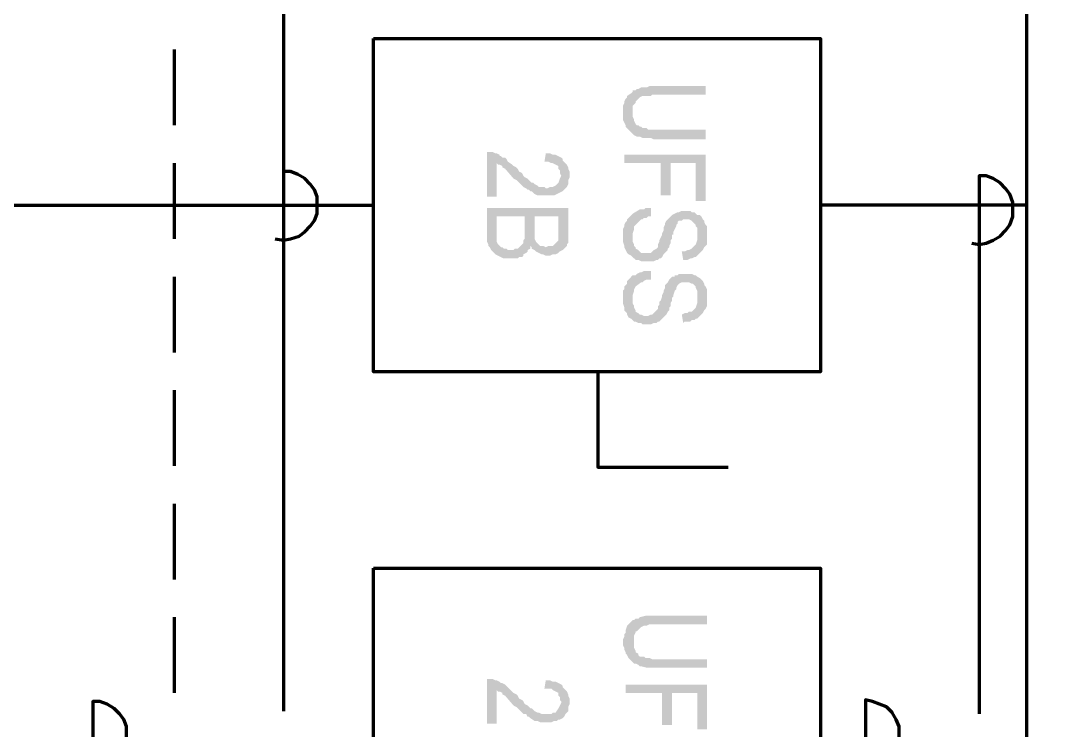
# Model space of a CAD drawing. Header units: inches. Extents: x -186 to 186, y -282 to 282.
# Drawn here: x 111.32 to 138.98, y -69.46 to -50.72 of the extents above; entities that cross this region are included whole.
import ezdxf

# ---------------------------------------------------------------- set-up
doc = ezdxf.new("R2010")
doc.units = ezdxf.units.IN
doc.header["$MEASUREMENT"] = 0
doc.layers.add('H', color=7, linetype='CONTINUOUS', lineweight=100)
doc.layers.add('P', color=250, linetype='CONTINUOUS', lineweight=100)

msp = doc.modelspace()

# ---------------------------------------------------------------- hatches: boundary and pattern name
at = {"layer": 'H', "linetype": 'Continuous'}
for points in [[(129.407, -52.667), (129.407, -52.444), (128.111, -52.444), (128, -52.444), (127.926, -52.444), (127.852, -52.481), (127.815, -52.481), (127.741, -52.481), (127.704, -52.481), (127.63, -52.519), (127.593, -52.519), (127.556, -52.556), (127.481, -52.556), (127.481, -52.593), (127.481, -53.148), (127.481, -53.037), (127.481, -52.963), (127.519, -52.926), (127.556, -52.889), (127.556, -52.852), (127.593, -52.815), (127.63, -52.778), (127.667, -52.741), (127.741, -52.704), (127.778, -52.704), (127.852, -52.704), (127.889, -52.704), (127.963, -52.704), (128, -52.667), (128.185, -52.667)], [(129.407, -53.852), (129.407, -53.593), (127.963, -53.593), (127.889, -53.593), (127.852, -53.556), (127.778, -53.556), (127.741, -53.556), (127.704, -53.519), (127.667, -53.519), (127.63, -53.481), (127.593, -53.481), (127.556, -53.444), (127.519, -53.37), (127.519, -53.333), (127.481, -53.259), (127.481, -53.185), (127.481, -53.148), (127.481, -52.593), (127.444, -52.63), (127.333, -52.704), (127.333, -52.741), (127.296, -52.778), (127.259, -52.852), (127.259, -52.889), (127.222, -52.963), (127.222, -53), (127.222, -53.074), (127.222, -53.222), (127.222, -53.296), (127.222, -53.333), (127.259, -53.407), (127.296, -53.481), (127.296, -53.519), (127.333, -53.556), (127.37, -53.593), (127.407, -53.63), (127.444, -53.667), (127.481, -53.704), (127.519, -53.741), (127.593, -53.778), (127.667, -53.778), (127.741, -53.815), (127.778, -53.815), (127.852, -53.815), (127.963, -53.815), (128.037, -53.852), (128.185, -53.852)], [(125.63, -55.222), (125.593, -54.815), (125.556, -54.889), (125.519, -55), (125.481, -55.037), (125.444, -55.074), (125.37, -55.111), (125.333, -55.111), (125.296, -55.111), (125.222, -55.148), (125.185, -55.148), (125.148, -55.111), (125.074, -55.111), (125, -55.111), (124.963, -55.074), (124.889, -55.037), (124.852, -55), (124.815, -55), (124.778, -54.963), (124.704, -54.889), (124.63, -54.852), (124.593, -54.815), (124.556, -54.741), (124.481, -54.704), (124.444, -54.63), (124.407, -54.593), (124.333, -54.556), (124.296, -54.519), (124.185, -54.444), (124.148, -54.37), (124.111, -54.333), (124.037, -54.333), (124, -54.296), (123.963, -54.296), (123.963, -54.259), (123.889, -54.222), (123.852, -54.222), (123.778, -54.185), (123.741, -54.185), (123.63, -54.185), (123.63, -55.37), (123.889, -55.37), (123.889, -54.481), (123.926, -54.519), (123.963, -54.519), (124.037, -54.556), (124.037, -54.593), (124.111, -54.63), (124.333, -54.889), (124.407, -54.926), (124.444, -54.963), (124.519, -55.037), (124.556, -55.074), (124.593, -55.111), (124.667, -55.148), (124.704, -55.185), (124.741, -55.185), (124.778, -55.222), (124.815, -55.222), (124.889, -55.296), (124.963, -55.333), (125.037, -55.333), (125.074, -55.333), (125.296, -55.333), (125.333, -55.333), (125.407, -55.333), (125.481, -55.296), (125.556, -55.259)], [(125.815, -54.815), (125.815, -54.704), (125.778, -54.63), (125.778, -54.593), (125.741, -54.519), (125.704, -54.481), (125.667, -54.444), (125.63, -54.407), (125.63, -54.37), (125.593, -54.333), (125.444, -54.259), (125.37, -54.259), (125.296, -54.222), (125.222, -54.222), (125.185, -54.222), (125.148, -54.444), (125.185, -54.444), (125.259, -54.444), (125.333, -54.481), (125.37, -54.481), (125.444, -54.519), (125.519, -54.556), (125.519, -54.63), (125.556, -54.667), (125.556, -54.741), (125.593, -54.815), (125.63, -55.222), (125.667, -55.185), (125.704, -55.148), (125.741, -55.111), (125.778, -55.037), (125.778, -54.926), (125.815, -54.852)], [(129.407, -55.481), (129.407, -54.259), (127.259, -54.259), (127.259, -54.481), (128.222, -54.481), (128.222, -55.333), (128.481, -55.333), (128.481, -54.481), (129.148, -54.481), (129.148, -55.481)], [(125.778, -56.333), (125.778, -55.667), (123.63, -55.667), (123.63, -56.444), (123.63, -56.481), (123.63, -56.556), (123.667, -56.63), (123.667, -56.667), (123.704, -56.704), (123.741, -56.778), (123.778, -56.815), (123.815, -56.852), (123.852, -56.889), (123.889, -55.889), (124.63, -55.889), (124.63, -56.296), (124.667, -56.852), (124.704, -56.815), (124.704, -56.778), (124.778, -56.741), (124.778, -56.667), (124.815, -56.704), (124.815, -56.741), (124.889, -56.778), (124.889, -55.889), (125.519, -55.889), (125.519, -56.259), (125.556, -56.815), (125.63, -56.778), (125.667, -56.741), (125.704, -56.704), (125.741, -56.667), (125.741, -56.63), (125.778, -56.593), (125.778, -56.519), (125.778, -56.481), (125.778, -56.407)], [(129.444, -56.37), (129.444, -56.259), (129.444, -56.222), (129.444, -56.148), (129.407, -56.111), (129.37, -56.037), (129.37, -56), (129.333, -55.963), (129.296, -55.889), (129.259, -55.852), (129.185, -55.852), (129.148, -55.815), (129.111, -55.778), (129.037, -55.778), (129, -55.741), (128.778, -55.741), (128.704, -55.778), (128.667, -55.778), (128.593, -55.815), (128.519, -55.852), (128.481, -55.889), (128.444, -55.926), (128.407, -55.963), (128.37, -56), (128.333, -56.074), (128.333, -56.111), (128.296, -56.185), (128.296, -56.259), (128.259, -56.333), (128.259, -56.37), (128.222, -56.444), (128.185, -56.519), (128.185, -56.556), (128.148, -56.63), (128.148, -56.667), (128.148, -56.704), (128.111, -56.741), (128.037, -56.778), (128, -56.815), (127.963, -56.852), (127.889, -56.852), (127.778, -56.852), (127.704, -56.852), (127.667, -56.815), (127.63, -56.778), (127.556, -56.741), (127.556, -56.704), (127.519, -56.667), (127.519, -56.63), (127.481, -56.556), (127.481, -56.481), (127.481, -56.407), (127.444, -55.852), (127.407, -55.889), (127.333, -55.963), (127.333, -56), (127.296, -56.037), (127.259, -56.111), (127.259, -56.148), (127.222, -56.222), (127.222, -56.259), (127.222, -56.333), (127.222, -56.481), (127.222, -56.556), (127.259, -56.667), (127.259, -56.704), (127.296, -56.778), (127.333, -56.852), (127.37, -56.889), (127.444, -56.926), (127.481, -56.963), (127.519, -57), (127.556, -57.037), (127.63, -57.037), (127.704, -57.074), (127.741, -57.074), (127.963, -57.074), (128.037, -57.074), (128.111, -57.037), (128.148, -57.037), (128.185, -57), (128.222, -57), (128.259, -56.963), (128.296, -56.889), (128.333, -56.852), (128.37, -56.815), (128.407, -56.778), (128.407, -56.741), (128.444, -56.704), (128.444, -56.667), (128.481, -56.593), (128.481, -56.519), (128.519, -56.481), (128.519, -56.37), (128.556, -56.37), (128.556, -56.296), (128.593, -56.222), (128.63, -56.148), (128.63, -56.111), (128.667, -56.074), (128.667, -56.037), (128.704, -56), (128.778, -56), (128.815, -55.963), (128.889, -55.963), (128.926, -55.963), (128.963, -55.963), (129.037, -56), (129.074, -56.037), (129.111, -56.074), (129.148, -56.111), (129.148, -56.148), (129.185, -56.185), (129.185, -56.222), (129.185, -56.37), (129.222, -56.889), (129.259, -56.852), (129.333, -56.778), (129.37, -56.704), (129.407, -56.667), (129.444, -56.63), (129.444, -56.556), (129.444, -56.481), (129.444, -56.444)], [(127.963, -55.889), (127.963, -55.667), (127.889, -55.667), (127.815, -55.667), (127.778, -55.704), (127.704, -55.704), (127.667, -55.704), (127.481, -55.815), (127.444, -55.852), (127.481, -56.407), (127.481, -56.333), (127.519, -56.222), (127.519, -56.148), (127.556, -56.111), (127.63, -56.037), (127.667, -56), (127.704, -55.963), (127.741, -55.963), (127.778, -55.926), (127.852, -55.926), (127.889, -55.889)], [(124.667, -56.852), (124.63, -56.296), (124.63, -56.444), (124.63, -56.481), (124.593, -56.519), (124.593, -56.556), (124.593, -56.593), (124.556, -56.63), (124.519, -56.667), (124.481, -56.704), (124.444, -56.741), (124.37, -56.741), (124.333, -56.778), (124.185, -56.778), (124.148, -56.741), (124.074, -56.741), (124.037, -56.704), (124, -56.704), (123.926, -56.63), (123.889, -56.556), (123.889, -56.519), (123.889, -56.481), (123.889, -56.407), (123.889, -55.889), (123.852, -56.889), (124, -56.963), (124.074, -57), (124.148, -57), (124.37, -57), (124.444, -57), (124.481, -56.963), (124.556, -56.963), (124.593, -56.926), (124.593, -56.889)], [(125.556, -56.815), (125.519, -56.259), (125.519, -56.444), (125.519, -56.481), (125.519, -56.519), (125.481, -56.556), (125.444, -56.593), (125.407, -56.63), (125.37, -56.667), (125.333, -56.667), (125.259, -56.667), (125.185, -56.704), (125.111, -56.667), (125.037, -56.667), (125, -56.63), (124.963, -56.593), (124.926, -56.556), (124.889, -56.481), (124.889, -56.444), (124.889, -56.37), (124.889, -55.889), (124.889, -56.778), (124.926, -56.815), (125, -56.852), (125.074, -56.889), (125.111, -56.889), (125.185, -56.926), (125.296, -56.926), (125.37, -56.889), (125.444, -56.889), (125.519, -56.852)], [(129.222, -56.889), (129.185, -56.37), (129.185, -56.481), (129.185, -56.519), (129.148, -56.63), (129.111, -56.667), (129.074, -56.704), (129.037, -56.741), (128.963, -56.778), (128.926, -56.778), (128.852, -56.815), (128.778, -56.815), (128.815, -57.037), (128.852, -57.037), (128.926, -57.037), (129, -57), (129.037, -57), (129.111, -56.963), (129.148, -56.963), (129.185, -56.926)], [(129.444, -58.037), (129.444, -57.926), (129.444, -57.852), (129.444, -57.815), (129.407, -57.741), (129.37, -57.704), (129.37, -57.667), (129.333, -57.593), (129.296, -57.556), (129.259, -57.519), (129.185, -57.481), (129.148, -57.444), (129.111, -57.444), (129.037, -57.407), (129, -57.407), (128.778, -57.407), (128.704, -57.407), (128.667, -57.444), (128.593, -57.444), (128.593, -57.481), (128.519, -57.481), (128.481, -57.519), (128.444, -57.556), (128.407, -57.63), (128.37, -57.667), (128.333, -57.704), (128.333, -57.778), (128.296, -57.852), (128.296, -57.889), (128.259, -57.963), (128.259, -58), (128.222, -58.111), (128.185, -58.148), (128.185, -58.222), (128.148, -58.259), (128.148, -58.296), (128.148, -58.333), (128.111, -58.37), (128.037, -58.444), (128, -58.481), (127.963, -58.481), (127.889, -58.519), (127.778, -58.519), (127.704, -58.481), (127.667, -58.481), (127.63, -58.444), (127.556, -58.407), (127.556, -58.37), (127.519, -58.296), (127.519, -58.259), (127.481, -58.185), (127.481, -58.148), (127.481, -58.074), (127.444, -57.481), (127.37, -57.556), (127.333, -57.593), (127.333, -57.667), (127.296, -57.704), (127.259, -57.741), (127.259, -57.815), (127.222, -57.852), (127.222, -57.926), (127.222, -58), (127.222, -58.148), (127.222, -58.185), (127.259, -58.296), (127.259, -58.37), (127.296, -58.407), (127.333, -58.444), (127.333, -58.481), (127.37, -58.556), (127.444, -58.593), (127.481, -58.63), (127.519, -58.667), (127.556, -58.667), (127.63, -58.704), (127.704, -58.704), (127.741, -58.741), (127.963, -58.741), (128.037, -58.704), (128.111, -58.704), (128.148, -58.667), (128.185, -58.667), (128.222, -58.63), (128.259, -58.593), (128.333, -58.519), (128.37, -58.481), (128.407, -58.407), (128.444, -58.37), (128.444, -58.296), (128.481, -58.259), (128.481, -58.185), (128.519, -58.111), (128.519, -58.037), (128.556, -58), (128.556, -57.963), (128.593, -57.852), (128.63, -57.815), (128.63, -57.778), (128.667, -57.704), (128.704, -57.667), (128.778, -57.63), (128.815, -57.63), (128.889, -57.63), (128.926, -57.63), (128.963, -57.63), (129.037, -57.667), (129.074, -57.667), (129.111, -57.704), (129.148, -57.741), (129.148, -57.778), (129.185, -57.852), (129.185, -57.889), (129.185, -58.037), (129.222, -58.556), (129.259, -58.519), (129.296, -58.481), (129.333, -58.444), (129.37, -58.37), (129.407, -58.333), (129.444, -58.259), (129.444, -58.222), (129.444, -58.148), (129.444, -58.074)], [(127.963, -57.556), (127.963, -57.333), (127.889, -57.333), (127.815, -57.333), (127.778, -57.333), (127.704, -57.37), (127.667, -57.37), (127.593, -57.407), (127.556, -57.444), (127.481, -57.444), (127.444, -57.481), (127.481, -58.074), (127.481, -57.963), (127.519, -57.852), (127.519, -57.815), (127.556, -57.741), (127.704, -57.63), (127.741, -57.63), (127.778, -57.593), (127.852, -57.556), (127.889, -57.556)], [(129.222, -58.556), (129.185, -58.037), (129.185, -58.148), (129.185, -58.185), (129.148, -58.296), (129.111, -58.333), (129.074, -58.37), (129.037, -58.407), (128.963, -58.407), (128.926, -58.444), (128.852, -58.444), (128.778, -58.481), (128.815, -58.704), (128.852, -58.667), (128.926, -58.667), (129, -58.667), (129.037, -58.63), (129.111, -58.63), (129.148, -58.593), (129.185, -58.593)], [(129.444, -67.815), (129.444, -67.593), (128, -67.593), (127.926, -67.556), (127.852, -67.556), (127.815, -67.556), (127.778, -67.519), (127.704, -67.519), (127.667, -67.519), (127.63, -67.481), (127.63, -67.444), (127.556, -67.407), (127.556, -67.37), (127.519, -67.296), (127.519, -67.259), (127.519, -67.185), (127.519, -67.111), (127.481, -66.556), (127.444, -66.593), (127.407, -66.63), (127.37, -66.667), (127.333, -66.704), (127.296, -66.815), (127.296, -66.889), (127.259, -66.926), (127.259, -67), (127.222, -67.074), (127.222, -67.222), (127.259, -67.296), (127.259, -67.333), (127.296, -67.407), (127.296, -67.444), (127.333, -67.481), (127.37, -67.556), (127.444, -67.63), (127.481, -67.667), (127.519, -67.704), (127.556, -67.704), (127.63, -67.741), (127.667, -67.778), (127.704, -67.778), (127.852, -67.815), (128, -67.815), (128.037, -67.815), (128.185, -67.815)], [(129.444, -66.667), (129.444, -66.444), (128.111, -66.444), (128.037, -66.444), (127.963, -66.444), (127.889, -66.444), (127.815, -66.444), (127.667, -66.481), (127.63, -66.519), (127.556, -66.519), (127.519, -66.556), (127.481, -66.556), (127.519, -67.111), (127.519, -67.037), (127.519, -66.963), (127.556, -66.889), (127.556, -66.852), (127.593, -66.852), (127.63, -66.815), (127.667, -66.778), (127.704, -66.741), (127.778, -66.704), (127.815, -66.704), (127.852, -66.704), (127.926, -66.667), (127.963, -66.667), (128.037, -66.667), (128.185, -66.667)], [(125.63, -69.148), (125.593, -68.704), (125.593, -68.741), (125.556, -68.815), (125.519, -68.889), (125.444, -69), (125.37, -69), (125.333, -69.037), (125.296, -69.037), (125.222, -69.037), (125.185, -69.037), (125.074, -69.037), (125, -69), (124.963, -69), (124.889, -68.963), (124.852, -68.926), (124.815, -68.889), (124.778, -68.889), (124.741, -68.852), (124.704, -68.815), (124.63, -68.778), (124.593, -68.704), (124.556, -68.667), (124.481, -68.63), (124.444, -68.556), (124.407, -68.519), (124.333, -68.481), (124.185, -68.333), (124.148, -68.296), (124.111, -68.259), (124.037, -68.222), (124, -68.222), (123.963, -68.185), (123.889, -68.148), (123.852, -68.148), (123.778, -68.111), (123.741, -68.111), (123.63, -68.111), (123.63, -69.296), (123.889, -69.296), (123.889, -68.407), (123.926, -68.444), (123.963, -68.444), (124.037, -68.481), (124.037, -68.519), (124.111, -68.556), (124.333, -68.815), (124.407, -68.852), (124.444, -68.889), (124.519, -68.963), (124.556, -69), (124.593, -69.037), (124.667, -69.037), (124.704, -69.111), (124.741, -69.111), (124.778, -69.148), (124.889, -69.222), (124.963, -69.222), (125.037, -69.259), (125.074, -69.259), (125.296, -69.259), (125.333, -69.259), (125.407, -69.222), (125.481, -69.222), (125.519, -69.185), (125.556, -69.185)], [(125.815, -68.704), (125.815, -68.63), (125.778, -68.556), (125.778, -68.519), (125.741, -68.444), (125.704, -68.407), (125.667, -68.37), (125.63, -68.333), (125.63, -68.296), (125.593, -68.259), (125.444, -68.185), (125.37, -68.185), (125.296, -68.148), (125.222, -68.148), (125.185, -68.148), (125.148, -68.37), (125.185, -68.37), (125.259, -68.37), (125.333, -68.37), (125.37, -68.407), (125.444, -68.444), (125.519, -68.481), (125.519, -68.556), (125.556, -68.593), (125.556, -68.667), (125.593, -68.704), (125.63, -69.148), (125.667, -69.111), (125.704, -69.037), (125.741, -69), (125.778, -68.963), (125.778, -68.852), (125.815, -68.778)], [(129.444, -69.444), (129.444, -68.259), (127.296, -68.259), (127.296, -68.481), (128.259, -68.481), (128.259, -69.333), (128.519, -69.333), (128.519, -68.481), (129.185, -68.481), (129.185, -69.444)]]:
    msp.add_hatch(color=0, dxfattribs=at).paths.add_polyline_path(points)

# ---------------------------------------------------------------- linework, layer by layer
at = {"layer": 'P', "color": 0, "linetype": 'Continuous'}
for points in [[(137.889, -37.111), (141.37, -37.111), (141.37, -73.296), (137.889, -73.296), (137.889, -37.111)], [(118.259, -43.148), (118.259, -68.963)], [(120.63, -51.185), (132.444, -51.185), (132.444, -60), (120.63, -60), (120.63, -51.185)], [(115.37, -51.481), (115.37, -53.481)], [(115.37, -54.481), (115.37, -56.481)], [(118.037, -56.481), (118.259, -56.519), (118.444, -56.481), (118.667, -56.407), (118.815, -56.296), (118.963, -56.148), (119.074, -56), (119.148, -55.815), (119.148, -55.593), (119.148, -55.37), (119.074, -55.185), (118.963, -55.037), (118.815, -54.889), (118.63, -54.778), (118.444, -54.704), (118.259, -54.704), (118.259, -57.148)], [(136.444, -56.593), (136.63, -56.63), (136.815, -56.593), (137, -56.519), (137.185, -56.407), (137.333, -56.259), (137.444, -56.111), (137.519, -55.889), (137.519, -55.704), (137.519, -55.519), (137.444, -55.296), (137.333, -55.148), (137.185, -55), (137, -54.889), (136.815, -54.815), (136.63, -54.815), (136.63, -57.259)], [(110.667, -55.593), (120.63, -55.593)], [(137.889, -55.593), (132.444, -55.593)], [(136.63, -57.259), (136.63, -69.037)], [(115.37, -57.481), (115.37, -59.481)], [(126.556, -60), (126.556, -62.519), (130, -62.519)], [(115.37, -60.481), (115.37, -62.481)], [(115.37, -63.481), (115.37, -65.481)], [(120.63, -65.185), (132.444, -65.185), (132.444, -74), (120.63, -74), (120.63, -65.185)], [(115.37, -66.481), (115.37, -68.481)], [(113, -70.481), (113.222, -70.519), (113.407, -70.481), (113.63, -70.407), (113.778, -70.296), (113.926, -70.148), (114.037, -70), (114.111, -69.815), (114.111, -69.593), (114.111, -69.37), (114.037, -69.185), (113.926, -69.037), (113.778, -68.889), (113.593, -68.778), (113.407, -68.704), (113.222, -68.704), (113.222, -71.148)], [(133.444, -70.481), (133.63, -70.481), (133.815, -70.481), (134.037, -70.37), (134.185, -70.296), (134.333, -70.148), (134.444, -69.963), (134.519, -69.778), (134.519, -69.556), (134.519, -69.37), (134.444, -69.185), (134.333, -69), (134.185, -68.852), (134, -68.778), (133.815, -68.704), (133.63, -68.667), (133.63, -71.111)]]:
    msp.add_lwpolyline(points, dxfattribs=at)

doc.saveas('drawing.dxf')
